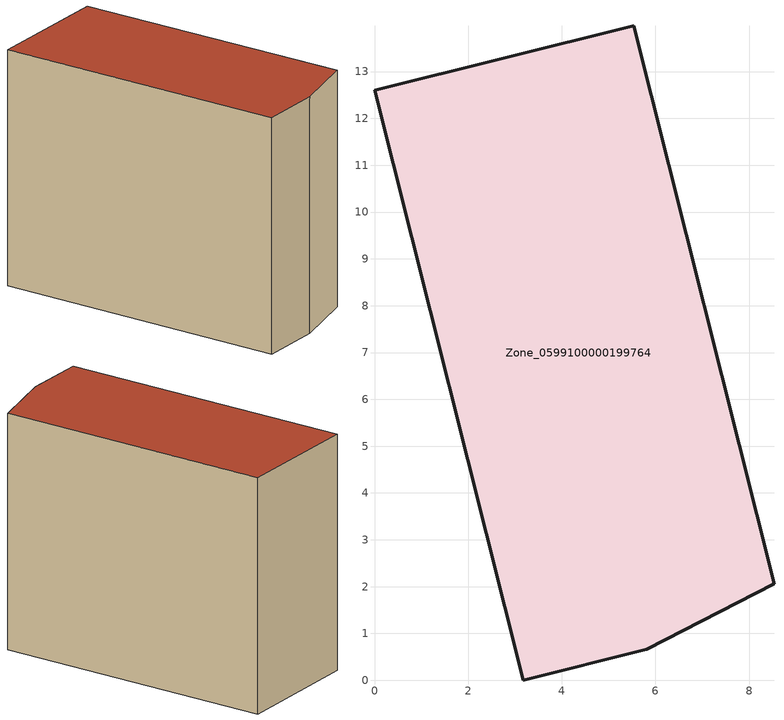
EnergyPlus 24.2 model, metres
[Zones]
Zone_0599100000199764
 floor ground (C_G): 8.53,2.06 5.81,0.66 3.17,0 0,12.6 5.53,13.98 z0
 wall outside (C_F): 8.53,2.06 5.53,13.98 0,12.6 3.17,0 5.81,0.66 8.53,2.06 z0:10.34
 roof outside (C_R): 5.81,0.66 8.53,2.06 5.53,13.98 0,12.6 3.17,0 z10.34
[BUILDING]
Pand.0599100000199764: North Axis=0; Terrain=City; Loads Convergence Tolerance Value=0.04; Temperature Convergence Tolerance Value=0.4; Solar Distribution=FullExterior; Maximum Number of Warmup Days=25; Minimum Number of Warmup Days=1
[Site:Location]
Rotterdam.The.Hague.AP_ZH_NLD Design_Conditions: Latitude=51.96; Longitude=4.45; Time Zone=1; Elevation=-4.5
[SITE:GROUNDTEMPERATURE:BUILDINGSURFACE]
18, 18, 18, 18, 18, 18, 18, 18, 18, 18, 18, 18
[MATERIAL] Thermal Absorptance=0.9; Solar Absorptance=0.7; Visible Absorptance=0.7
Name | Roughness | Thickness | Conductivity | Density | Specific Heat
G.TI.1992-2005 | MediumSmooth | 0.15 | 0.06 | 540 | 1210
F.TI.1992-2005 | Rough | 0.3 | 0.12 | 1920 | 840
R.TI.1992-2005 | MediumRough | 0.2 | 0.08 | 1500 | 1000
[CONSTRUCTION]
C_G: G.TI.1992-2005
C_F: F.TI.1992-2005
C_R: R.TI.1992-2005
[ZONE]
Zone_0599100000199764: Type=1; Multiplier=1; Ceiling Height=Autocalculate; Volume=Autocalculate; Floor Area=autocalculate; Part of Total Floor Area=Yes
[ZONEINFILTRATION:DESIGNFLOWRATE]
Infil_Zone_0599100000199764: Zone or ZoneList or Space or SpaceList=Zone_0599100000199764; Schedule=AlwaysOn; Design Flow Rate Calculation Method=Flow/Area; Flow Rate per Floor Area=0.0015; Constant Term Coefficient=1; Temperature Term Coefficient=0; Velocity Term Coefficient=0; Velocity Squared Term Coefficient=0
[HVACTEMPLATE:ZONE:IDEALLOADSAIRSYSTEM]
Zone_0599100000199764: Maximum Heating Supply Air Temperature=50; Minimum Cooling Supply Air Temperature=13; Maximum Heating Supply Air Humidity Ratio=0.0156; Minimum Cooling Supply Air Humidity Ratio=0.0077; Heating Limit=NoLimit; Cooling Limit=NoLimit; Dehumidification Control Type=ConstantSensibleHeatRatio; Cooling Sensible Heat Ratio=0.7; Dehumidification Setpoint=60; Humidification Control Type=None; Humidification Setpoint=30; Outdoor Air Method=None; Outdoor Air Flow Rate per Person=0.00944; Outdoor Air Flow Rate per Zone Floor Area=0; Outdoor Air Flow Rate per Zone=0; Demand Controlled Ventilation Type=None; Outdoor Air Economizer Type=NoEconomizer; Heat Recovery Type=None; Sensible Heat Recovery Effectiveness=0.7; Latent Heat Recovery Effectiveness=0.65
[ZONECONTROL:THERMOSTAT]
ThermostatControl_Zone_0599100000199764: Zone or ZoneList=Zone_0599100000199764; Control Type Schedule=DualSetpointControlType; Control 1=Thermostat_Zone_0599100000199764; Temperature Difference Between Cutout And Setpoint=0
[THERMOSTATSETPOINT:DUALSETPOINT]
Thermostat_Zone_0599100000199764: Heating Setpoint Temperature Schedule=HeatingSetpoint_Zone_0599100000199764; Cooling Setpoint Temperature Schedule=CoolingSetpoint_Zone_0599100000199764
[SCHEDULE:COMPACT]
HeatingSetpoint_Zone_0599100000199764: Through: 12/31, For: AllDays, Until: 24:00, 21
CoolingSetpoint_Zone_0599100000199764: Through: 12/31, For: AllDays, Until: 24:00, 24
DualSetpointControlType: Through: 12/31, For: AllDays, Until: 24:00, 4
AlwaysOn: Through: 12/31, For: AllDays, Until: 24:00, 1
